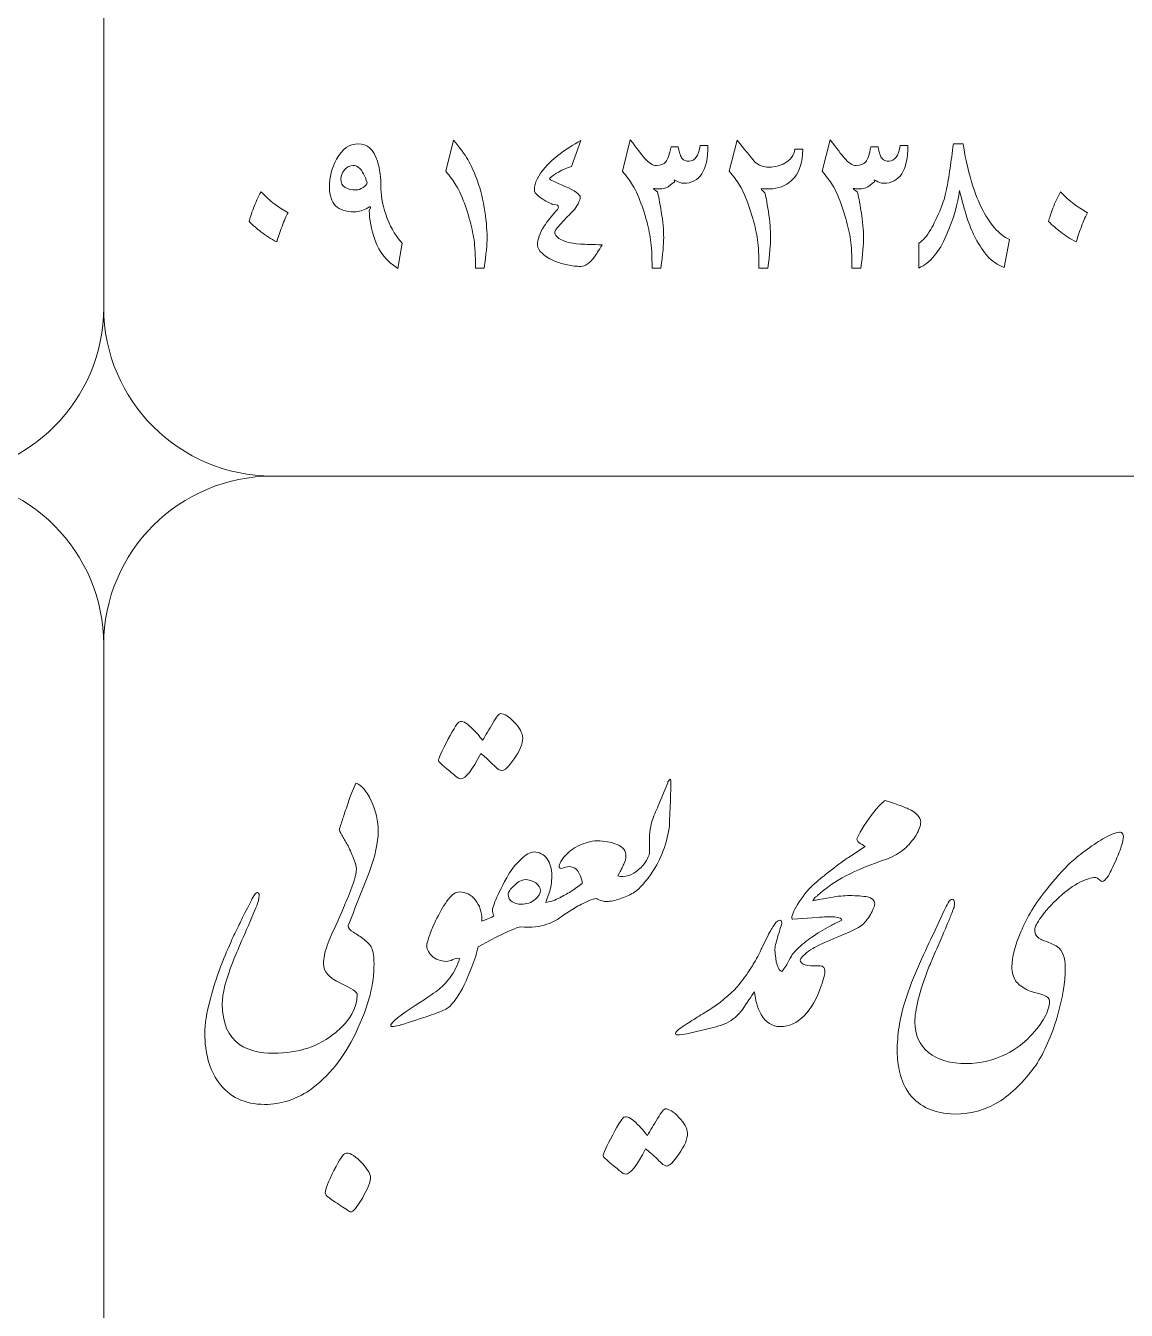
# Model space of a CAD drawing. Header units: millimetres. Extents: x 62 to 462, y 96 to 456.
# Drawn here: x 101.15 to 117.47, y 303.93 to 322.98 of the extents above; entities that cross this region are included whole.
import ezdxf

# ---------------------------------------------------------------- set-up
doc = ezdxf.new("R2010")
doc.units = ezdxf.units.MM
doc.header["$MEASUREMENT"] = 0
doc.layers.add('Layer 1', color=7, linetype='Continuous')

msp = doc.modelspace()

# ---------------------------------------------------------------- linework, layer by layer
at = {"layer": 'Layer 1', "color": 250, "lineweight": 18}
for points, knots in [([(84.8067, 336.3033), (84.8067, 336.3033), (99.8067, 336.3033), (99.8067, 336.3033), (101.1837, 336.3033), (102.3067, 335.1803), (102.3067, 333.8033), (102.3067, 333.8033), (102.3067, 318.8033), (102.3067, 318.8033), (102.3067, 317.4264), (101.1837, 316.3033), (99.8067, 316.3033), (99.8067, 316.3033), (84.8067, 316.3033), (84.8067, 316.3033), (83.4298, 316.3033), (82.3067, 317.4264), (82.3067, 318.8033), (82.3067, 318.8033), (82.3067, 333.8033), (82.3067, 333.8033), (82.3067, 335.1803), (83.4298, 336.3033), (84.8067, 336.3033)], [0, 0, 0, 0, 0.125, 0.125, 0.125, 0.25, 0.25, 0.25, 0.375, 0.375, 0.375, 0.5, 0.5, 0.5, 0.625, 0.625, 0.625, 0.75, 0.75, 0.75, 0.875, 0.875, 0.875, 1, 1, 1, 1]), ([(104.8067, 336.3033), (104.8067, 336.3033), (119.8067, 336.3033), (119.8067, 336.3033), (121.1837, 336.3033), (122.3067, 335.1803), (122.3067, 333.8033), (122.3067, 333.8033), (122.3067, 318.8033), (122.3067, 318.8033), (122.3067, 317.4264), (121.1837, 316.3033), (119.8067, 316.3033), (119.8067, 316.3033), (104.8067, 316.3033), (104.8067, 316.3033), (103.4298, 316.3033), (102.3067, 317.4264), (102.3067, 318.8033), (102.3067, 318.8033), (102.3067, 333.8033), (102.3067, 333.8033), (102.3067, 335.1803), (103.4298, 336.3033), (104.8067, 336.3033)], [0, 0, 0, 0, 0.125, 0.125, 0.125, 0.25, 0.25, 0.25, 0.375, 0.375, 0.375, 0.5, 0.5, 0.5, 0.625, 0.625, 0.625, 0.75, 0.75, 0.75, 0.875, 0.875, 0.875, 1, 1, 1, 1]), ([(84.8067, 316.3033), (84.8067, 316.3033), (99.8067, 316.3033), (99.8067, 316.3033), (101.1837, 316.3033), (102.3067, 315.1803), (102.3067, 313.8033), (102.3067, 313.8033), (102.3067, 298.8033), (102.3067, 298.8033), (102.3067, 297.4264), (101.1837, 296.3033), (99.8067, 296.3033), (99.8067, 296.3033), (84.8067, 296.3033), (84.8067, 296.3033), (83.4298, 296.3033), (82.3067, 297.4264), (82.3067, 298.8033), (82.3067, 298.8033), (82.3067, 313.8033), (82.3067, 313.8033), (82.3067, 315.1803), (83.4298, 316.3033), (84.8067, 316.3033)], [0, 0, 0, 0, 0.125, 0.125, 0.125, 0.25, 0.25, 0.25, 0.375, 0.375, 0.375, 0.5, 0.5, 0.5, 0.625, 0.625, 0.625, 0.75, 0.75, 0.75, 0.875, 0.875, 0.875, 1, 1, 1, 1]), ([(104.8067, 316.3033), (104.8067, 316.3033), (119.8067, 316.3033), (119.8067, 316.3033), (121.1837, 316.3033), (122.3067, 315.1803), (122.3067, 313.8033), (122.3067, 313.8033), (122.3067, 298.8033), (122.3067, 298.8033), (122.3067, 297.4264), (121.1837, 296.3033), (119.8067, 296.3033), (119.8067, 296.3033), (104.8067, 296.3033), (104.8067, 296.3033), (103.4298, 296.3033), (102.3067, 297.4264), (102.3067, 298.8033), (102.3067, 298.8033), (102.3067, 313.8033), (102.3067, 313.8033), (102.3067, 315.1803), (103.4298, 316.3033), (104.8067, 316.3033)], [0, 0, 0, 0, 0.125, 0.125, 0.125, 0.25, 0.25, 0.25, 0.375, 0.375, 0.375, 0.5, 0.5, 0.5, 0.625, 0.625, 0.625, 0.75, 0.75, 0.75, 0.875, 0.875, 0.875, 1, 1, 1, 1]), ([(107.2684, 312.0841), (107.2684, 312.1147), (107.3154, 312.217), (107.4095, 312.3945), (107.5036, 312.5709), (107.5612, 312.6591), (107.5812, 312.6591), (107.62, 312.6756), (107.6776, 312.6474), (107.7517, 312.5756), (107.827, 312.5027), (107.8834, 312.4392), (107.9222, 312.3839), (107.9681, 312.4592), (108.0198, 312.545), (108.0763, 312.6391), (108.1327, 312.7332), (108.1692, 312.7802), (108.188, 312.7802), (108.2456, 312.7802), (108.3138, 312.7379), (108.3926, 312.6544), (108.4726, 312.5709), (108.5137, 312.4921), (108.5184, 312.418), (108.5184, 312.331), (108.4761, 312.2275), (108.3914, 312.1088), (108.3079, 311.9912), (108.2479, 311.9324), (108.208, 311.9324), (108.1833, 311.9324), (108.1374, 311.9665), (108.0704, 312.0323), (108.0045, 312.0994), (107.9457, 312.1511), (107.8952, 312.1876), (107.7705, 311.9371), (107.6717, 311.8124), (107.5988, 311.8124), (107.58, 311.8124), (107.5542, 311.8266), (107.5189, 311.8571), (107.4871, 311.8842), (107.4377, 311.9253), (107.3695, 311.9806), (107.3013, 312.0359), (107.2684, 312.07), (107.2684, 312.0841)], [0, 0, 0, 0, 0.0625, 0.0625, 0.0625, 0.125, 0.125, 0.125, 0.1875, 0.1875, 0.1875, 0.25, 0.25, 0.25, 0.3125, 0.3125, 0.3125, 0.375, 0.375, 0.375, 0.4375, 0.4375, 0.4375, 0.5, 0.5, 0.5, 0.5625, 0.5625, 0.5625, 0.625, 0.625, 0.625, 0.6875, 0.6875, 0.6875, 0.75, 0.75, 0.75, 0.8125, 0.8125, 0.8125, 0.875, 0.875, 0.875, 0.9375, 0.9375, 0.9375, 1, 1, 1, 1]), ([(106.0655, 308.6092), (106.0655, 308.6481), (105.9831, 308.7057), (105.8173, 308.7809), (105.6492, 308.8597), (105.5657, 308.955), (105.5657, 309.0679), (105.5657, 309.1478), (105.5833, 309.2395), (105.6198, 309.3418), (105.6551, 309.443), (105.6974, 309.5406), (105.748, 309.6323), (105.748, 309.6323), (105.7492, 309.6344), (105.7492, 309.6344), (105.7492, 309.6344), (105.7491, 309.6347), (105.7491, 309.6347), (105.8267, 309.8181), (105.8761, 309.9345), (105.8973, 309.9827), (106.0008, 310.2238), (106.0525, 310.3884), (106.0525, 310.4755), (106.0525, 310.5049), (106.0384, 310.5566), (106.0102, 310.6307), (105.9784, 310.7106), (105.9478, 310.7812), (105.9173, 310.84), (105.9043, 310.8635), (105.8902, 310.8859), (105.8761, 310.9094), (105.862, 310.9329), (105.8502, 310.9552), (105.8385, 310.9788), (105.8103, 311.0199), (105.7997, 311.0517), (105.8044, 311.0752), (105.8244, 311.1387), (105.8432, 311.1963), (105.8596, 311.2469), (105.8749, 311.2974), (105.8902, 311.3409), (105.9043, 311.3774), (105.9655, 311.562), (106.0125, 311.6855), (106.0454, 311.7502), (106.1231, 311.7243), (106.1995, 311.6373), (106.2724, 311.4879), (106.3418, 311.3386), (106.3759, 311.1857), (106.3759, 311.0305), (106.3759, 310.8694), (106.3312, 310.6671), (106.2418, 310.4237), (106.1889, 310.2932), (106.136, 310.1615), (106.0842, 310.0286), (106.0325, 309.8969), (105.9819, 309.7652), (105.9314, 309.6347), (105.9314, 309.6347), (105.9311, 309.6341), (105.9311, 309.6341), (105.9311, 309.6341), (105.9314, 309.6323), (105.9314, 309.6323), (105.9314, 309.6006), (105.9573, 309.5676), (106.009, 309.5359), (106.0607, 309.5041), (106.1125, 309.4688), (106.1654, 309.4312), (106.2183, 309.3924), (106.256, 309.3501), (106.2795, 309.3019), (106.3018, 309.249), (106.3136, 309.1713), (106.3136, 309.0679), (106.3136, 308.9162), (106.2936, 308.7609), (106.2548, 308.6022), (106.216, 308.4481), (106.1431, 308.2576), (106.0372, 308.0307), (105.8702, 307.6791), (105.6433, 307.3992), (105.3552, 307.1899), (105.2505, 307.1229), (105.1471, 307.0723), (105.0459, 307.0382), (104.9354, 307.0018), (104.8166, 306.9829), (104.6908, 306.9829), (104.3945, 306.9829), (104.1675, 307.0935), (104.0088, 307.3134), (103.8735, 307.5015), (103.8053, 307.7438), (103.8053, 308.0377), (103.8053, 308.1683), (103.8324, 308.3388), (103.8876, 308.5505), (103.9429, 308.7551), (104.0005, 308.9315), (104.0605, 309.0808), (104.1252, 309.2348), (104.1793, 309.3654), (104.2251, 309.47), (104.2392, 309.4959), (104.2592, 309.5347), (104.2839, 309.5864), (104.3098, 309.637), (104.3415, 309.7052), (104.3804, 309.7875), (104.4086, 309.8381), (104.4333, 309.8839), (104.4544, 309.9251), (104.4768, 309.9663), (104.4944, 310.0039), (104.5085, 310.0356), (104.5426, 310.098), (104.5685, 310.1274), (104.5873, 310.125), (104.6132, 310.1203), (104.6191, 310.0944), (104.6085, 310.0462), (104.5967, 309.9886), (104.5814, 309.9392), (104.5638, 309.8981), (104.4003, 309.5206), (104.2875, 309.2584), (104.2251, 309.109), (104.1181, 308.835), (104.064, 308.6245), (104.064, 308.4752), (104.064, 308.1918), (104.151, 307.9907), (104.3251, 307.8684), (104.4544, 307.7837), (104.6202, 307.7414), (104.8249, 307.7414), (105.1929, 307.7414), (105.4998, 307.8449), (105.748, 308.0507), (105.9596, 308.2282), (106.0655, 308.414), (106.0655, 308.6092)], [0, 0, 0, 0, 0.02, 0.02, 0.02, 0.04, 0.04, 0.04, 0.06, 0.06, 0.06, 0.08, 0.08, 0.08, 0.1, 0.1, 0.1, 0.12, 0.12, 0.12, 0.14, 0.14, 0.14, 0.16, 0.16, 0.16, 0.18, 0.18, 0.18, 0.2, 0.2, 0.2, 0.22, 0.22, 0.22, 0.24, 0.24, 0.24, 0.26, 0.26, 0.26, 0.28, 0.28, 0.28, 0.3, 0.3, 0.3, 0.32, 0.32, 0.32, 0.34, 0.34, 0.34, 0.36, 0.36, 0.36, 0.38, 0.38, 0.38, 0.4, 0.4, 0.4, 0.42, 0.42, 0.42, 0.44, 0.44, 0.44, 0.46, 0.46, 0.46, 0.48, 0.48, 0.48, 0.5, 0.5, 0.5, 0.52, 0.52, 0.52, 0.54, 0.54, 0.54, 0.56, 0.56, 0.56, 0.58, 0.58, 0.58, 0.6, 0.6, 0.6, 0.62, 0.62, 0.62, 0.64, 0.64, 0.64, 0.66, 0.66, 0.66, 0.68, 0.68, 0.68, 0.7, 0.7, 0.7, 0.72, 0.72, 0.72, 0.74, 0.74, 0.74, 0.76, 0.76, 0.76, 0.78, 0.78, 0.78, 0.8, 0.8, 0.8, 0.82, 0.82, 0.82, 0.84, 0.84, 0.84, 0.86, 0.86, 0.86, 0.88, 0.88, 0.88, 0.9, 0.9, 0.9, 0.92, 0.92, 0.92, 0.94, 0.94, 0.94, 0.96, 0.96, 0.96, 0.98, 0.98, 0.98, 1, 1, 1, 1]), ([(110.1965, 310.4343), (110.2517, 310.4731), (110.2988, 310.5213), (110.3376, 310.5789), (110.3787, 310.6366), (110.3999, 310.6942), (110.3999, 310.7518), (110.3999, 310.7518), (110.3999, 310.9788), (110.3999, 310.9788), (110.3999, 311.034), (110.4093, 311.0952), (110.427, 311.161), (110.4599, 311.2527), (110.4928, 311.3374), (110.5269, 311.4127), (110.5269, 311.4127), (110.668, 311.7537), (110.668, 311.7537), (110.6704, 311.7702), (110.6821, 311.789), (110.7033, 311.809), (110.7127, 311.809), (110.7162, 311.7854), (110.7162, 311.7372), (110.7162, 311.7372), (110.7104, 311.4926), (110.7104, 311.4926), (110.7104, 311.4926), (110.6962, 311.1963), (110.6962, 311.1963), (110.6962, 311.0928), (110.6751, 310.9752), (110.6339, 310.8447), (110.5951, 310.713), (110.5445, 310.5978), (110.4822, 310.4966), (110.3885, 310.3432), (110.2937, 310.2259), (110.1976, 310.146), (110.1976, 310.146), (110.1965, 310.1438), (110.1965, 310.1438), (110.1412, 310.1074), (110.0789, 310.0756), (110.0107, 310.0498), (109.9413, 310.0227), (109.8743, 310.0051), (109.8108, 309.9957), (109.7755, 309.9886), (109.739, 309.991), (109.7002, 310.0004), (109.6614, 310.011), (109.6308, 310.0227), (109.6108, 310.0368), (109.5826, 310.0368), (109.5438, 310.0251), (109.4933, 310.0027), (109.445, 309.9816), (109.3851, 309.9522), (109.3145, 309.9134), (109.3145, 309.9134), (109.1111, 309.7852), (109.1111, 309.7852), (109.1111, 309.7852), (109.1108, 309.7861), (109.1108, 309.7861), (109.0462, 309.7286), (108.9686, 309.6851), (108.8771, 309.6558), (108.7736, 309.6158), (108.6431, 309.6041), (108.4843, 309.617), (108.4514, 309.617), (108.3044, 309.5523), (108.0398, 309.4206), (108.0398, 309.4206), (107.8581, 309.3204), (107.8581, 309.3204), (107.8581, 309.3204), (107.8446, 309.2678), (107.8446, 309.2678), (107.8305, 309.2101), (107.8129, 309.1549), (107.7952, 309.1043), (107.7141, 308.8821), (107.64, 308.7174), (107.5706, 308.6116), (107.5024, 308.5058), (107.4483, 308.4411), (107.4095, 308.4152), (107.3696, 308.3905), (107.3119, 308.3635), (107.2331, 308.3341), (107.1555, 308.3059), (107.0368, 308.2659), (106.8768, 308.2141), (106.7169, 308.1624), (106.6228, 308.1365), (106.5923, 308.1365), (106.5746, 308.1365), (106.5652, 308.1412), (106.5652, 308.1506), (106.5464, 308.1753), (106.6417, 308.2588), (106.851, 308.3988), (107.0603, 308.5387), (107.1955, 308.6304), (107.2555, 308.6739), (107.3166, 308.7174), (107.379, 308.7809), (107.4413, 308.8656), (107.5048, 308.9491), (107.5518, 309.0443), (107.5812, 309.149), (107.5495, 309.1537), (107.5165, 309.1478), (107.4836, 309.1302), (107.4495, 309.1137), (107.4166, 309.1043), (107.3848, 309.1043), (107.3002, 309.1067), (107.2284, 309.1349), (107.1708, 309.1878), (107.1144, 309.2395), (107.0897, 309.2983), (107.0991, 309.363), (107.1085, 309.4018), (107.1214, 309.4477), (107.1391, 309.4994), (107.1555, 309.5512), (107.192, 309.6335), (107.2473, 309.7452), (107.3025, 309.8581), (107.3578, 309.951), (107.4142, 310.0239), (107.4707, 310.098), (107.5259, 310.1344), (107.5812, 310.1344), (107.6753, 310.1344), (107.7541, 310.0944), (107.8176, 310.0145), (107.8811, 309.9333), (107.9117, 309.8369), (107.9117, 309.7252), (107.9117, 309.7252), (107.9115, 309.7016), (107.9115, 309.7016), (107.9115, 309.7016), (107.9763, 309.724), (107.9763, 309.724), (108.0527, 309.7522), (108.0916, 309.7722), (108.0916, 309.7863), (108.0774, 309.8098), (108.0704, 309.8381), (108.0704, 309.8722), (108.0751, 309.9027), (108.0868, 309.9404), (108.1057, 309.9862), (108.1374, 310.0709), (108.1962, 310.1908), (108.2809, 310.3449), (108.3338, 310.446), (108.4008, 310.5354), (108.4843, 310.613), (108.5666, 310.6894), (108.6337, 310.7271), (108.6842, 310.7271), (108.7642, 310.7271), (108.83, 310.693), (108.8806, 310.6271), (108.9265, 310.5624), (108.9488, 310.4778), (108.9488, 310.3719), (108.9488, 310.2779), (108.9359, 310.1932), (108.91, 310.1191), (108.8829, 310.0439), (108.8665, 309.998), (108.8594, 309.9792), (108.8594, 309.9792), (108.9006, 309.9862), (108.9006, 309.9862), (108.99, 310.0086), (109.0605, 310.0391), (109.1111, 310.0756), (109.1111, 310.0756), (109.1132, 310.072), (109.1132, 310.072), (109.1543, 310.0933), (109.2123, 310.1282), (109.2863, 310.178), (109.3028, 310.1874), (109.3404, 310.2144), (109.4004, 310.2579), (109.4004, 310.2944), (109.3839, 310.3473), (109.3521, 310.4167), (109.318, 310.479), (109.271, 310.5096), (109.211, 310.5096), (109.1722, 310.5096), (109.1322, 310.5002), (109.0899, 310.4813), (109.0605, 310.4813), (109.0511, 310.5013), (109.0629, 310.5401), (109.0723, 310.5684), (109.0923, 310.6025), (109.1252, 310.6436), (109.1758, 310.7083), (109.2381, 310.7624), (109.3145, 310.8059), (109.3627, 310.8318), (109.4121, 310.8506), (109.4627, 310.8647), (109.525, 310.8835), (109.5767, 310.8929), (109.6214, 310.8929), (109.7261, 310.8929), (109.8249, 310.8741), (109.9178, 310.8376), (110.0048, 310.8035), (110.0483, 310.7436), (110.0483, 310.6577), (110.0483, 310.6283), (110.0377, 310.5919), (110.0177, 310.5484), (110.006, 310.5225), (109.9954, 310.499), (109.9848, 310.479), (109.9742, 310.4578), (109.9554, 310.4237), (109.9272, 310.3755), (109.9436, 310.3614), (109.9824, 310.3602), (110.0448, 310.3696), (110.1071, 310.3802), (110.1576, 310.4014), (110.1965, 310.4343)], [0, 0, 0, 0, 0.0125, 0.0125, 0.0125, 0.025, 0.025, 0.025, 0.0375, 0.0375, 0.0375, 0.05, 0.05, 0.05, 0.0625, 0.0625, 0.0625, 0.075, 0.075, 0.075, 0.0875, 0.0875, 0.0875, 0.1, 0.1, 0.1, 0.1125, 0.1125, 0.1125, 0.125, 0.125, 0.125, 0.1375, 0.1375, 0.1375, 0.15, 0.15, 0.15, 0.1625, 0.1625, 0.1625, 0.175, 0.175, 0.175, 0.1875, 0.1875, 0.1875, 0.2, 0.2, 0.2, 0.2125, 0.2125, 0.2125, 0.225, 0.225, 0.225, 0.2375, 0.2375, 0.2375, 0.25, 0.25, 0.25, 0.2625, 0.2625, 0.2625, 0.275, 0.275, 0.275, 0.2875, 0.2875, 0.2875, 0.3, 0.3, 0.3, 0.3125, 0.3125, 0.3125, 0.325, 0.325, 0.325, 0.3375, 0.3375, 0.3375, 0.35, 0.35, 0.35, 0.3625, 0.3625, 0.3625, 0.375, 0.375, 0.375, 0.3875, 0.3875, 0.3875, 0.4, 0.4, 0.4, 0.4125, 0.4125, 0.4125, 0.425, 0.425, 0.425, 0.4375, 0.4375, 0.4375, 0.45, 0.45, 0.45, 0.4625, 0.4625, 0.4625, 0.475, 0.475, 0.475, 0.4875, 0.4875, 0.4875, 0.5, 0.5, 0.5, 0.5125, 0.5125, 0.5125, 0.525, 0.525, 0.525, 0.5375, 0.5375, 0.5375, 0.55, 0.55, 0.55, 0.5625, 0.5625, 0.5625, 0.575, 0.575, 0.575, 0.5875, 0.5875, 0.5875, 0.6, 0.6, 0.6, 0.6125, 0.6125, 0.6125, 0.625, 0.625, 0.625, 0.6375, 0.6375, 0.6375, 0.65, 0.65, 0.65, 0.6625, 0.6625, 0.6625, 0.675, 0.675, 0.675, 0.6875, 0.6875, 0.6875, 0.7, 0.7, 0.7, 0.7125, 0.7125, 0.7125, 0.725, 0.725, 0.725, 0.7375, 0.7375, 0.7375, 0.75, 0.75, 0.75, 0.7625, 0.7625, 0.7625, 0.775, 0.775, 0.775, 0.7875, 0.7875, 0.7875, 0.8, 0.8, 0.8, 0.8125, 0.8125, 0.8125, 0.825, 0.825, 0.825, 0.8375, 0.8375, 0.8375, 0.85, 0.85, 0.85, 0.8625, 0.8625, 0.8625, 0.875, 0.875, 0.875, 0.8875, 0.8875, 0.8875, 0.9, 0.9, 0.9, 0.9125, 0.9125, 0.9125, 0.925, 0.925, 0.925, 0.9375, 0.9375, 0.9375, 0.95, 0.95, 0.95, 0.9625, 0.9625, 0.9625, 0.975, 0.975, 0.975, 0.9875, 0.9875, 0.9875, 1, 1, 1, 1]), ([(112.8812, 310.2896), (112.9388, 310.3379), (113.0211, 310.4037), (113.1293, 310.4896), (113.2351, 310.5695), (113.3069, 310.6224), (113.3468, 310.6471), (113.3468, 310.6471), (113.5938, 310.8094), (113.5938, 310.8094), (113.5879, 310.8141), (113.5632, 310.8294), (113.5221, 310.8541), (113.4903, 310.8706), (113.4738, 310.8929), (113.4738, 310.9235), (113.5338, 311.0563), (113.6161, 311.1881), (113.722, 311.3198), (113.8254, 311.4432), (113.8854, 311.4997), (113.9042, 311.4879), (114.09, 311.4244), (114.2006, 311.3833), (114.2347, 311.368), (114.357, 311.3103), (114.4181, 311.2445), (114.4181, 311.1716), (114.4181, 311.121), (114.3946, 311.0552), (114.3487, 310.9752), (114.2982, 310.8964), (114.2405, 310.8294), (114.177, 310.7718), (114.1053, 310.7118), (114.0218, 310.6636), (113.9254, 310.6271), (113.6749, 310.5425), (113.4703, 310.4578), (113.3104, 310.3731), (113.153, 310.291), (113.0115, 310.194), (112.8872, 310.0812), (112.8872, 310.0812), (112.8823, 310.0733), (112.8823, 310.0733), (112.8565, 310.058), (112.84, 310.0427), (112.8318, 310.0286), (112.8235, 310.0145), (112.82, 310.0074), (112.82, 310.0051), (112.84, 310.0098), (112.927, 310.0251), (113.0787, 310.0533), (113.1904, 310.0709), (113.2845, 310.0803), (113.3609, 310.0803), (113.4703, 310.0803), (113.5608, 310.0733), (113.629, 310.0603), (113.7008, 310.0462), (113.7361, 310.0133), (113.7361, 309.9604), (113.7361, 309.9392), (113.7231, 309.9004), (113.6984, 309.8428), (113.6655, 309.7828), (113.6243, 309.7228), (113.5738, 309.6641), (113.5397, 309.6241), (113.4174, 309.5617), (113.2069, 309.4747), (112.9976, 309.3865), (112.8682, 309.3277), (112.82, 309.2972), (112.7718, 309.2654), (112.7353, 309.2395), (112.7095, 309.2196), (112.6956, 309.2012), (112.6804, 309.1876), (112.664, 309.179), (112.6281, 309.1378), (112.6233, 309.105), (112.6507, 309.0808), (112.6777, 309.0549), (112.7236, 309.042), (112.7883, 309.0408), (112.8529, 309.0396), (112.9, 309.0396), (112.9294, 309.0396), (112.9752, 309.0349), (112.9988, 309.0079), (112.9988, 308.9597), (112.9988, 308.9256), (112.9799, 308.8527), (112.9435, 308.7433), (112.8788, 308.5505), (112.7953, 308.4023), (112.6918, 308.2988), (112.5837, 308.1906), (112.4661, 308.1365), (112.3367, 308.1365), (112.2156, 308.1365), (112.1203, 308.1977), (112.051, 308.3188), (111.9982, 308.4152), (111.9658, 308.5273), (111.955, 308.6547), (111.9082, 308.5842), (111.845, 308.4918), (111.7652, 308.3776), (111.717, 308.3176), (111.6758, 308.2753), (111.6405, 308.2506), (111.5947, 308.2177), (111.5488, 308.1918), (111.5018, 308.173), (111.4548, 308.153), (111.403, 308.1377), (111.3466, 308.1248), (111.2901, 308.1118), (111.2349, 308.0989), (111.1796, 308.0848), (111.1796, 308.0848), (110.9515, 308.0295), (110.9515, 308.0295), (110.8597, 308.0142), (110.8033, 308.0119), (110.7833, 308.0225), (110.7833, 308.0554), (110.8209, 308.0954), (110.8974, 308.1436), (110.9656, 308.1871), (111.0361, 308.2318), (111.1067, 308.2765), (111.1784, 308.3211), (111.249, 308.3647), (111.3207, 308.4082), (111.5018, 308.5352), (111.6382, 308.6539), (111.7276, 308.7633), (111.7958, 308.8491), (111.8499, 308.9232), (111.8887, 308.9879), (111.9145, 309.0243), (111.9522, 309.0878), (112.0027, 309.1772), (112.0027, 309.1772), (112.0361, 309.2455), (112.0361, 309.2455), (112.044, 309.2642), (112.0525, 309.2821), (112.0616, 309.2995), (112.0657, 309.3079), (112.0699, 309.3159), (112.0743, 309.3238), (112.0743, 309.3238), (112.1509, 309.4806), (112.1509, 309.4806), (112.185, 309.5512), (112.2191, 309.6088), (112.2509, 309.6523), (112.2802, 309.6958), (112.3085, 309.717), (112.3332, 309.7146), (112.3567, 309.7029), (112.3637, 309.6805), (112.3543, 309.6452), (112.3285, 309.57), (112.3132, 309.5206), (112.3061, 309.4971), (112.28, 309.4103), (112.263, 309.3417), (112.2554, 309.292), (112.267, 309.084), (112.301, 308.9713), (112.3579, 308.9526), (112.3826, 308.9785), (112.419, 309.0338), (112.4649, 309.1184), (112.4919, 309.169), (112.5131, 309.2031), (112.526, 309.2219), (112.5295, 309.2262), (112.5334, 309.2299), (112.5378, 309.233), (112.5585, 309.2585), (112.5841, 309.2855), (112.613, 309.3124), (112.6848, 309.3771), (112.7565, 309.4324), (112.8306, 309.4806), (112.9247, 309.5429), (113.0152, 309.597), (113.1022, 309.6429), (113.1093, 309.6476), (113.1587, 309.6723), (113.2504, 309.7158), (113.2504, 309.7381), (113.2139, 309.7546), (113.1399, 309.764), (113.0764, 309.7664), (112.9893, 309.764), (112.8823, 309.7569), (112.8823, 309.7569), (112.5237, 309.7287), (112.5237, 309.7287), (112.5072, 309.7287), (112.5025, 309.7428), (112.5096, 309.7699), (112.5237, 309.8299), (112.5684, 309.9169), (112.646, 310.0286), (112.7214, 310.14), (112.7991, 310.225), (112.8791, 310.2849), (112.8791, 310.2849), (112.8812, 310.2896), (112.8812, 310.2896)], [0, 0, 0, 0, 0.0136986, 0.0136986, 0.0136986, 0.0273973, 0.0273973, 0.0273973, 0.0410959, 0.0410959, 0.0410959, 0.0547945, 0.0547945, 0.0547945, 0.0684932, 0.0684932, 0.0684932, 0.0821918, 0.0821918, 0.0821918, 0.0958904, 0.0958904, 0.0958904, 0.109589, 0.109589, 0.109589, 0.1232877, 0.1232877, 0.1232877, 0.1369863, 0.1369863, 0.1369863, 0.1506849, 0.1506849, 0.1506849, 0.1643836, 0.1643836, 0.1643836, 0.1780822, 0.1780822, 0.1780822, 0.1917808, 0.1917808, 0.1917808, 0.2054795, 0.2054795, 0.2054795, 0.2191781, 0.2191781, 0.2191781, 0.2328767, 0.2328767, 0.2328767, 0.2465753, 0.2465753, 0.2465753, 0.260274, 0.260274, 0.260274, 0.2739726, 0.2739726, 0.2739726, 0.2876712, 0.2876712, 0.2876712, 0.3013699, 0.3013699, 0.3013699, 0.3150685, 0.3150685, 0.3150685, 0.3287671, 0.3287671, 0.3287671, 0.3424658, 0.3424658, 0.3424658, 0.3561644, 0.3561644, 0.3561644, 0.369863, 0.369863, 0.369863, 0.3835616, 0.3835616, 0.3835616, 0.3972603, 0.3972603, 0.3972603, 0.4109589, 0.4109589, 0.4109589, 0.4246575, 0.4246575, 0.4246575, 0.4383562, 0.4383562, 0.4383562, 0.4520548, 0.4520548, 0.4520548, 0.4657534, 0.4657534, 0.4657534, 0.4794521, 0.4794521, 0.4794521, 0.4931507, 0.4931507, 0.4931507, 0.5068493, 0.5068493, 0.5068493, 0.5205479, 0.5205479, 0.5205479, 0.5342466, 0.5342466, 0.5342466, 0.5479452, 0.5479452, 0.5479452, 0.5616438, 0.5616438, 0.5616438, 0.5753425, 0.5753425, 0.5753425, 0.5890411, 0.5890411, 0.5890411, 0.6027397, 0.6027397, 0.6027397, 0.6164384, 0.6164384, 0.6164384, 0.630137, 0.630137, 0.630137, 0.6438356, 0.6438356, 0.6438356, 0.6575342, 0.6575342, 0.6575342, 0.6712329, 0.6712329, 0.6712329, 0.6849315, 0.6849315, 0.6849315, 0.6986301, 0.6986301, 0.6986301, 0.7123288, 0.7123288, 0.7123288, 0.7260274, 0.7260274, 0.7260274, 0.739726, 0.739726, 0.739726, 0.7534247, 0.7534247, 0.7534247, 0.7671233, 0.7671233, 0.7671233, 0.7808219, 0.7808219, 0.7808219, 0.7945205, 0.7945205, 0.7945205, 0.8082192, 0.8082192, 0.8082192, 0.8219178, 0.8219178, 0.8219178, 0.8356164, 0.8356164, 0.8356164, 0.8493151, 0.8493151, 0.8493151, 0.8630137, 0.8630137, 0.8630137, 0.8767123, 0.8767123, 0.8767123, 0.890411, 0.890411, 0.890411, 0.9041096, 0.9041096, 0.9041096, 0.9178082, 0.9178082, 0.9178082, 0.9315068, 0.9315068, 0.9315068, 0.9452055, 0.9452055, 0.9452055, 0.9589041, 0.9589041, 0.9589041, 0.9726027, 0.9726027, 0.9726027, 0.9863014, 0.9863014, 0.9863014, 1, 1, 1, 1]), ([(117.4214, 310.9341), (117.4132, 310.8764), (117.3979, 310.8212), (117.3791, 310.7671), (117.3591, 310.713), (117.3273, 310.6377), (117.2827, 310.5413), (117.238, 310.4449), (117.2109, 310.3896), (117.2015, 310.3755), (117.1651, 310.3179), (117.1321, 310.2896), (117.1051, 310.2896), (117.0839, 310.3038), (117.0663, 310.3167), (117.0498, 310.3296), (117.0334, 310.3426), (117.0192, 310.3484), (117.0051, 310.3484), (116.9475, 310.3484), (116.8723, 310.3249), (116.7782, 310.2779), (116.6829, 310.2308), (116.5806, 310.1556), (116.4677, 310.0521), (116.3548, 309.9486), (116.2667, 309.8522), (116.2032, 309.7628), (116.1408, 309.6735), (116.1091, 309.6111), (116.1091, 309.577), (116.1091, 309.5265), (116.1244, 309.4865), (116.1573, 309.4594), (116.1843, 309.4383), (116.2337, 309.4148), (116.3055, 309.3877), (116.376, 309.3595), (116.4242, 309.3371), (116.4466, 309.3183), (116.523, 309.2654), (116.5606, 309.1619), (116.5606, 309.0079), (116.5606, 308.795), (116.5207, 308.5505), (116.4395, 308.2765), (116.3596, 308.0013), (116.2537, 307.7638), (116.1232, 307.5615), (116.0562, 307.4674), (115.9786, 307.3733), (115.8892, 307.2793), (115.7998, 307.184), (115.7034, 307.1041), (115.5999, 307.037), (115.4023, 306.9065), (115.1742, 306.8407), (114.9179, 306.8407), (114.6262, 306.8454), (114.404, 306.9441), (114.2523, 307.137), (114.1841, 307.2358), (114.1359, 307.3404), (114.11, 307.451), (114.083, 307.5615), (114.07, 307.6662), (114.07, 307.7649), (114.07, 307.8908), (114.0794, 308.0142), (114.0971, 308.1353), (114.1159, 308.2553), (114.1441, 308.3764), (114.1829, 308.4987), (114.2429, 308.6963), (114.3146, 308.8868), (114.4005, 309.0702), (114.4851, 309.2537), (114.5533, 309.4018), (114.6062, 309.5147), (114.6062, 309.5147), (114.7685, 309.8593), (114.7685, 309.8593), (114.7873, 309.8981), (114.8062, 309.9357), (114.8273, 309.9733), (114.8473, 310.0098), (114.8661, 310.0274), (114.8826, 310.0274), (114.9049, 310.0274), (114.9179, 310.0098), (114.919, 309.9733), (114.9202, 309.9357), (114.9155, 309.9086), (114.9061, 309.8898), (114.8814, 309.824), (114.8591, 309.7675), (114.8414, 309.7228), (114.8226, 309.6782), (114.7956, 309.6135), (114.7579, 309.5288), (114.7215, 309.443), (114.6815, 309.3513), (114.6392, 309.2525), (114.5968, 309.1537), (114.5616, 309.0726), (114.5345, 309.0079), (114.3993, 308.6504), (114.3311, 308.3811), (114.3311, 308.2024), (114.3311, 308.0142), (114.3981, 307.8649), (114.5333, 307.7543), (114.6674, 307.6438), (114.8567, 307.5885), (115.1001, 307.5885), (115.3024, 307.5885), (115.4976, 307.6356), (115.6869, 307.7297), (115.8269, 307.8014), (115.9444, 307.8872), (116.0385, 307.9884), (116.1326, 308.0895), (116.2043, 308.1847), (116.2537, 308.2729), (116.3031, 308.3611), (116.3278, 308.4411), (116.3278, 308.5116), (116.3278, 308.5552), (116.2949, 308.5881), (116.229, 308.6081), (116.1632, 308.6292), (116.1161, 308.6433), (116.0867, 308.6504), (116.0585, 308.6563), (116.0256, 308.6692), (115.988, 308.688), (115.9174, 308.7221), (115.8633, 308.7656), (115.8257, 308.8174), (115.7892, 308.8691), (115.7704, 308.9397), (115.7704, 309.0291), (115.7704, 309.1643), (115.8151, 309.3371), (115.9033, 309.5453), (115.9915, 309.7546), (116.1161, 309.9604), (116.2772, 310.1626), (116.4089, 310.3273), (116.5289, 310.4625), (116.6359, 310.5648), (116.6935, 310.6177), (116.7676, 310.6789), (116.857, 310.7459), (116.9463, 310.8141), (117.0334, 310.8717), (117.1192, 310.9199), (117.2227, 310.9799), (117.3038, 311.014), (117.3638, 311.0234), (117.3885, 311.0234), (117.4061, 311.0128), (117.4155, 310.9928), (117.4238, 310.9717), (117.4261, 310.9529), (117.4214, 310.9341)], [0, 0, 0, 0, 0.0181818, 0.0181818, 0.0181818, 0.0363636, 0.0363636, 0.0363636, 0.0545455, 0.0545455, 0.0545455, 0.0727273, 0.0727273, 0.0727273, 0.0909091, 0.0909091, 0.0909091, 0.1090909, 0.1090909, 0.1090909, 0.1272727, 0.1272727, 0.1272727, 0.1454545, 0.1454545, 0.1454545, 0.1636364, 0.1636364, 0.1636364, 0.1818182, 0.1818182, 0.1818182, 0.2, 0.2, 0.2, 0.2181818, 0.2181818, 0.2181818, 0.2363636, 0.2363636, 0.2363636, 0.2545455, 0.2545455, 0.2545455, 0.2727273, 0.2727273, 0.2727273, 0.2909091, 0.2909091, 0.2909091, 0.3090909, 0.3090909, 0.3090909, 0.3272727, 0.3272727, 0.3272727, 0.3454545, 0.3454545, 0.3454545, 0.3636364, 0.3636364, 0.3636364, 0.3818182, 0.3818182, 0.3818182, 0.4, 0.4, 0.4, 0.4181818, 0.4181818, 0.4181818, 0.4363636, 0.4363636, 0.4363636, 0.4545455, 0.4545455, 0.4545455, 0.4727273, 0.4727273, 0.4727273, 0.4909091, 0.4909091, 0.4909091, 0.5090909, 0.5090909, 0.5090909, 0.5272727, 0.5272727, 0.5272727, 0.5454545, 0.5454545, 0.5454545, 0.5636364, 0.5636364, 0.5636364, 0.5818182, 0.5818182, 0.5818182, 0.6, 0.6, 0.6, 0.6181818, 0.6181818, 0.6181818, 0.6363636, 0.6363636, 0.6363636, 0.6545455, 0.6545455, 0.6545455, 0.6727273, 0.6727273, 0.6727273, 0.6909091, 0.6909091, 0.6909091, 0.7090909, 0.7090909, 0.7090909, 0.7272727, 0.7272727, 0.7272727, 0.7454545, 0.7454545, 0.7454545, 0.7636364, 0.7636364, 0.7636364, 0.7818182, 0.7818182, 0.7818182, 0.8, 0.8, 0.8, 0.8181818, 0.8181818, 0.8181818, 0.8363636, 0.8363636, 0.8363636, 0.8545455, 0.8545455, 0.8545455, 0.8727273, 0.8727273, 0.8727273, 0.8909091, 0.8909091, 0.8909091, 0.9090909, 0.9090909, 0.9090909, 0.9272727, 0.9272727, 0.9272727, 0.9454545, 0.9454545, 0.9454545, 0.9636364, 0.9636364, 0.9636364, 0.9818182, 0.9818182, 0.9818182, 1, 1, 1, 1]), ([(108.7806, 310.1556), (108.7806, 310.1944), (108.7571, 310.232), (108.7113, 310.2685), (108.6607, 310.3014), (108.609, 310.3167), (108.556, 310.3167), (108.5055, 310.3167), (108.4514, 310.2884), (108.3949, 310.2308), (108.3326, 310.1756), (108.302, 310.132), (108.302, 310.1003), (108.302, 310.0497), (108.322, 310.0121), (108.3632, 309.9898), (108.3985, 309.9639), (108.4408, 309.9521), (108.4914, 309.9521), (108.576, 309.9521), (108.6466, 309.9756), (108.7007, 310.0239), (108.7536, 310.0721), (108.7806, 310.1156), (108.7806, 310.1556)], [0, 0, 0, 0, 0.125, 0.125, 0.125, 0.25, 0.25, 0.25, 0.375, 0.375, 0.375, 0.5, 0.5, 0.5, 0.625, 0.625, 0.625, 0.75, 0.75, 0.75, 0.875, 0.875, 0.875, 1, 1, 1, 1]), ([(109.7108, 306.221), (109.7108, 306.2069), (109.7449, 306.1728), (109.8119, 306.1175), (109.8802, 306.0622), (109.9295, 306.0211), (109.9625, 305.994), (109.9966, 305.9634), (110.0236, 305.9493), (110.0413, 305.9493), (110.1153, 305.9493), (110.2141, 306.074), (110.3376, 306.3244), (110.3882, 306.288), (110.4469, 306.2363), (110.514, 306.1692), (110.5798, 306.1022), (110.6257, 306.0693), (110.6516, 306.0693), (110.6904, 306.0693), (110.7515, 306.1281), (110.8338, 306.2457), (110.9185, 306.3644), (110.9608, 306.4679), (110.9608, 306.5549), (110.9573, 306.629), (110.915, 306.7078), (110.835, 306.7913), (110.7562, 306.8748), (110.688, 306.9171), (110.6304, 306.9171), (110.6128, 306.9171), (110.5751, 306.8701), (110.5187, 306.776), (110.4622, 306.6819), (110.4117, 306.5961), (110.3658, 306.5208), (110.3258, 306.5761), (110.2694, 306.6396), (110.1953, 306.7125), (110.12, 306.7842), (110.0636, 306.8125), (110.0248, 306.796), (110.0036, 306.796), (109.946, 306.7078), (109.8519, 306.5314), (109.7579, 306.3538), (109.7108, 306.2515), (109.7108, 306.221)], [0, 0, 0, 0, 0.0625, 0.0625, 0.0625, 0.125, 0.125, 0.125, 0.1875, 0.1875, 0.1875, 0.25, 0.25, 0.25, 0.3125, 0.3125, 0.3125, 0.375, 0.375, 0.375, 0.4375, 0.4375, 0.4375, 0.5, 0.5, 0.5, 0.5625, 0.5625, 0.5625, 0.625, 0.625, 0.625, 0.6875, 0.6875, 0.6875, 0.75, 0.75, 0.75, 0.8125, 0.8125, 0.8125, 0.875, 0.875, 0.875, 0.9375, 0.9375, 0.9375, 1, 1, 1, 1]), ([(105.5904, 305.673), (105.5904, 305.6483), (105.608, 305.6236), (105.6421, 305.6013), (105.6809, 305.573), (105.7409, 305.533), (105.8232, 305.479), (105.9043, 305.4249), (105.9525, 305.3943), (105.9655, 305.3872), (106.0031, 305.3872), (106.0607, 305.4566), (106.1419, 305.5942), (106.2218, 305.7318), (106.2618, 305.8376), (106.2618, 305.9105), (106.2548, 305.9658), (106.203, 306.0422), (106.1066, 306.1398), (106.0102, 306.2374), (105.9373, 306.2762), (105.8867, 306.2551), (105.8608, 306.2551), (105.8056, 306.1716), (105.7197, 306.0022), (105.6339, 305.8329), (105.5904, 305.7235), (105.5904, 305.673)], [0, 0, 0, 0, 0.1111111, 0.1111111, 0.1111111, 0.2222222, 0.2222222, 0.2222222, 0.3333333, 0.3333333, 0.3333333, 0.4444444, 0.4444444, 0.4444444, 0.5555556, 0.5555556, 0.5555556, 0.6666667, 0.6666667, 0.6666667, 0.7777778, 0.7777778, 0.7777778, 0.8888889, 0.8888889, 0.8888889, 1, 1, 1, 1])]:
    msp.add_open_spline(points, degree=3, knots=knots, dxfattribs=at)
at = {"layer": 'Layer 1', "color": 250, "lineweight": 9}
for points, knots in [([(107.9897, 319.8388), (107.9897, 319.7436), (107.9762, 319.5925), (107.9486, 319.3862), (107.9486, 319.3862), (107.8175, 319.3862), (107.8175, 319.3862), (107.8175, 319.5696), (107.8104, 319.7107), (107.7963, 319.8089), (107.7816, 319.907), (107.7587, 320.0123), (107.7264, 320.1246), (107.6911, 320.2486), (107.6493, 320.3668), (107.6023, 320.4779), (107.5794, 320.5296), (107.5547, 320.5766), (107.5282, 320.619), (107.4906, 320.6825), (107.4401, 320.7506), (107.3766, 320.8241), (107.3766, 320.8241), (107.4924, 321.2856), (107.4924, 321.2856), (107.5853, 321.1745), (107.6552, 321.0781), (107.7028, 320.9981), (107.751, 320.9176), (107.7928, 320.8288), (107.8298, 320.7312), (107.8792, 320.6013), (107.918, 320.4538), (107.9468, 320.2892), (107.9756, 320.1246), (107.9897, 319.9746), (107.9897, 319.8388)], [0, 0, 0, 0, 0.0833333, 0.0833333, 0.0833333, 0.1666667, 0.1666667, 0.1666667, 0.25, 0.25, 0.25, 0.3333333, 0.3333333, 0.3333333, 0.4166667, 0.4166667, 0.4166667, 0.5, 0.5, 0.5, 0.5833333, 0.5833333, 0.5833333, 0.6666667, 0.6666667, 0.6666667, 0.75, 0.75, 0.75, 0.8333333, 0.8333333, 0.8333333, 0.9166667, 0.9166667, 0.9166667, 1, 1, 1, 1]), ([(109.6952, 319.7354), (109.6435, 319.646), (109.607, 319.5866), (109.5853, 319.5584), (109.5141, 319.4614), (109.4459, 319.4132), (109.3819, 319.4132), (109.3143, 319.4132), (109.2478, 319.4203), (109.1832, 319.4344), (109.1179, 319.4479), (109.0579, 319.4655), (109.0027, 319.4873), (108.9239, 319.5208), (108.8598, 319.559), (108.811, 319.6031), (108.7622, 319.6466), (108.7375, 319.6883), (108.7375, 319.7289), (108.7375, 319.8124), (108.7705, 319.9059), (108.8357, 320.0093), (108.8828, 320.0828), (108.9415, 320.1569), (109.0115, 320.2315), (109.0779, 320.3003), (109.0574, 320.335), (108.9498, 320.335), (108.9727, 320.3256), (108.9609, 320.3327), (108.9151, 320.3556), (108.7658, 320.4279), (108.6911, 320.4926), (108.6911, 320.5502), (108.6911, 320.6478), (108.7458, 320.7601), (108.8545, 320.8876), (108.9686, 321.0199), (109.1438, 321.151), (109.3801, 321.2803), (109.3801, 321.2803), (109.239, 320.8929), (109.239, 320.8929), (109.1632, 320.87), (109.0903, 320.8377), (109.0209, 320.7959), (108.9515, 320.7536), (108.9168, 320.726), (108.9168, 320.7118), (108.9168, 320.7019), (108.9927, 320.6642), (109.1444, 320.6002), (109.2954, 320.5361), (109.3713, 320.4814), (109.3713, 320.4367), (109.3713, 320.4179), (109.3601, 320.3867), (109.3378, 320.3427), (109.3154, 320.2986), (109.2943, 320.2668), (109.2749, 320.2468), (109.2131, 320.1828), (109.1514, 320.1193), (109.0909, 320.0558), (109.025, 319.9846), (108.9927, 319.9394), (108.9927, 319.92), (108.9927, 319.9006), (109.0033, 319.8788), (109.0256, 319.8559), (109.0609, 319.8183), (109.1167, 319.7895), (109.1926, 319.7701), (109.2325, 319.7595), (109.2931, 319.7512), (109.373, 319.7448), (109.4536, 319.7389), (109.5612, 319.7354), (109.6952, 319.7354)], [0, 0, 0, 0, 0.0384615, 0.0384615, 0.0384615, 0.0769231, 0.0769231, 0.0769231, 0.1153846, 0.1153846, 0.1153846, 0.1538462, 0.1538462, 0.1538462, 0.1923077, 0.1923077, 0.1923077, 0.2307692, 0.2307692, 0.2307692, 0.2692308, 0.2692308, 0.2692308, 0.3076923, 0.3076923, 0.3076923, 0.3461538, 0.3461538, 0.3461538, 0.3846154, 0.3846154, 0.3846154, 0.4230769, 0.4230769, 0.4230769, 0.4615385, 0.4615385, 0.4615385, 0.5, 0.5, 0.5, 0.5384615, 0.5384615, 0.5384615, 0.5769231, 0.5769231, 0.5769231, 0.6153846, 0.6153846, 0.6153846, 0.6538462, 0.6538462, 0.6538462, 0.6923077, 0.6923077, 0.6923077, 0.7307692, 0.7307692, 0.7307692, 0.7692308, 0.7692308, 0.7692308, 0.8076923, 0.8076923, 0.8076923, 0.8461538, 0.8461538, 0.8461538, 0.8846154, 0.8846154, 0.8846154, 0.9230769, 0.9230769, 0.9230769, 0.9615385, 0.9615385, 0.9615385, 1, 1, 1, 1]), ([(110.9856, 320.974), (111.0715, 320.974), (111.1261, 321.0516), (111.1491, 321.2063), (111.1491, 321.2063), (111.2649, 321.2063), (111.2649, 321.2063), (111.2649, 320.833), (111.1438, 320.6466), (110.9028, 320.6466), (110.8651, 320.6466), (110.8293, 320.6584), (110.7952, 320.6819), (110.7617, 320.7054), (110.754, 320.7007), (110.774, 320.6672), (110.7752, 320.673), (110.7523, 320.6572), (110.7046, 320.619), (110.6623, 320.5837), (110.6194, 320.5655), (110.5759, 320.5655), (110.57, 320.5655), (110.563, 320.5655), (110.5541, 320.5649), (110.5453, 320.5643), (110.5353, 320.5637), (110.5242, 320.5637), (110.5036, 320.5637), (110.483, 320.5661), (110.463, 320.5702), (110.443, 320.5743), (110.4601, 320.5566), (110.5153, 320.5173), (110.5306, 320.4649), (110.5494, 320.3668), (110.573, 320.2227), (110.5965, 320.0793), (110.6082, 319.9511), (110.6082, 319.8388), (110.6082, 319.7436), (110.5947, 319.5925), (110.5671, 319.3862), (110.5671, 319.3862), (110.436, 319.3862), (110.436, 319.3862), (110.436, 319.5696), (110.4289, 319.7107), (110.4148, 319.8089), (110.4001, 319.907), (110.3772, 320.0123), (110.3449, 320.1246), (110.3096, 320.2486), (110.2678, 320.3668), (110.2208, 320.4779), (110.1979, 320.5296), (110.1732, 320.5766), (110.1467, 320.619), (110.1091, 320.6825), (110.0586, 320.7506), (109.9951, 320.8241), (109.9951, 320.8241), (110.1126, 321.2927), (110.1126, 321.2927), (110.2126, 321.1592), (110.2814, 321.0699), (110.319, 321.024), (110.3848, 320.9482), (110.4448, 320.91), (110.5001, 320.91), (110.563, 320.91), (110.6094, 320.9282), (110.6394, 320.9635), (110.6682, 320.9981), (110.6941, 321.0734), (110.717, 321.1892), (110.717, 321.1892), (110.824, 321.1892), (110.824, 321.1892), (110.8398, 321.0975), (110.8592, 321.0387), (110.8822, 321.0128), (110.9051, 320.987), (110.9398, 320.974), (110.9856, 320.974)], [0, 0, 0, 0, 0.0357143, 0.0357143, 0.0357143, 0.0714286, 0.0714286, 0.0714286, 0.1071429, 0.1071429, 0.1071429, 0.1428571, 0.1428571, 0.1428571, 0.1785714, 0.1785714, 0.1785714, 0.2142857, 0.2142857, 0.2142857, 0.25, 0.25, 0.25, 0.2857143, 0.2857143, 0.2857143, 0.3214286, 0.3214286, 0.3214286, 0.3571429, 0.3571429, 0.3571429, 0.3928571, 0.3928571, 0.3928571, 0.4285714, 0.4285714, 0.4285714, 0.4642857, 0.4642857, 0.4642857, 0.5, 0.5, 0.5, 0.5357143, 0.5357143, 0.5357143, 0.5714286, 0.5714286, 0.5714286, 0.6071429, 0.6071429, 0.6071429, 0.6428571, 0.6428571, 0.6428571, 0.6785714, 0.6785714, 0.6785714, 0.7142857, 0.7142857, 0.7142857, 0.75, 0.75, 0.75, 0.7857143, 0.7857143, 0.7857143, 0.8214286, 0.8214286, 0.8214286, 0.8571429, 0.8571429, 0.8571429, 0.8928571, 0.8928571, 0.8928571, 0.9285714, 0.9285714, 0.9285714, 0.9642857, 0.9642857, 0.9642857, 1, 1, 1, 1]), ([(112.1691, 320.8859), (112.2555, 320.8859), (112.3337, 320.9059), (112.4048, 320.9447), (112.4865, 320.9893), (112.5365, 321.0593), (112.5547, 321.1545), (112.5547, 321.1545), (112.6688, 321.1545), (112.6688, 321.1545), (112.6688, 320.9435), (112.6141, 320.7877), (112.5048, 320.6877), (112.4154, 320.6054), (112.3067, 320.5637), (112.1797, 320.5637), (112.1797, 320.5637), (112.1538, 320.5637), (112.1538, 320.5637), (112.1168, 320.5637), (112.0868, 320.5649), (112.0633, 320.5672), (112.0398, 320.5696), (112.055, 320.549), (112.1091, 320.5055), (112.1203, 320.4655), (112.1373, 320.3726), (112.1597, 320.2274), (112.182, 320.0822), (112.1932, 319.9523), (112.1932, 319.8388), (112.1932, 319.7436), (112.1797, 319.5925), (112.152, 319.3862), (112.152, 319.3862), (112.0209, 319.3862), (112.0209, 319.3862), (112.0209, 319.5696), (112.0139, 319.7107), (111.9998, 319.8089), (111.9851, 319.907), (111.9622, 320.0123), (111.9298, 320.1246), (111.894, 320.2486), (111.8528, 320.3668), (111.8058, 320.4779), (111.7828, 320.5296), (111.7582, 320.5766), (111.7317, 320.619), (111.6941, 320.6825), (111.6435, 320.7506), (111.58, 320.8241), (111.58, 320.8241), (111.6953, 321.2874), (111.6953, 321.2874), (111.8034, 321.1539), (111.891, 321.0452), (111.9592, 320.9599), (112.0186, 320.9106), (112.0885, 320.8859), (112.1691, 320.8859)], [0, 0, 0, 0, 0.05, 0.05, 0.05, 0.1, 0.1, 0.1, 0.15, 0.15, 0.15, 0.2, 0.2, 0.2, 0.25, 0.25, 0.25, 0.3, 0.3, 0.3, 0.35, 0.35, 0.35, 0.4, 0.4, 0.4, 0.45, 0.45, 0.45, 0.5, 0.5, 0.5, 0.55, 0.55, 0.55, 0.6, 0.6, 0.6, 0.65, 0.65, 0.65, 0.7, 0.7, 0.7, 0.75, 0.75, 0.75, 0.8, 0.8, 0.8, 0.85, 0.85, 0.85, 0.9, 0.9, 0.9, 0.95, 0.95, 0.95, 1, 1, 1, 1]), ([(113.9486, 320.974), (114.0345, 320.974), (114.0891, 321.0516), (114.1121, 321.2063), (114.1121, 321.2063), (114.2279, 321.2063), (114.2279, 321.2063), (114.2279, 320.833), (114.1068, 320.6466), (113.8658, 320.6466), (113.8281, 320.6466), (113.7923, 320.6584), (113.7582, 320.6819), (113.7247, 320.7054), (113.717, 320.7007), (113.737, 320.6672), (113.7382, 320.673), (113.7153, 320.6572), (113.6676, 320.619), (113.6253, 320.5837), (113.5824, 320.5655), (113.5389, 320.5655), (113.533, 320.5655), (113.526, 320.5655), (113.5171, 320.5649), (113.5083, 320.5643), (113.4983, 320.5637), (113.4872, 320.5637), (113.4666, 320.5637), (113.446, 320.5661), (113.426, 320.5702), (113.406, 320.5743), (113.4231, 320.5566), (113.4783, 320.5173), (113.4936, 320.4649), (113.5124, 320.3668), (113.536, 320.2227), (113.5595, 320.0793), (113.5712, 319.9511), (113.5712, 319.8388), (113.5712, 319.7436), (113.5577, 319.5925), (113.5301, 319.3862), (113.5301, 319.3862), (113.399, 319.3862), (113.399, 319.3862), (113.399, 319.5696), (113.3919, 319.7107), (113.3778, 319.8089), (113.3631, 319.907), (113.3402, 320.0123), (113.3079, 320.1246), (113.2726, 320.2486), (113.2308, 320.3668), (113.1838, 320.4779), (113.1609, 320.5296), (113.1362, 320.5766), (113.1097, 320.619), (113.0721, 320.6825), (113.0216, 320.7506), (112.9581, 320.8241), (112.9581, 320.8241), (113.0756, 321.2927), (113.0756, 321.2927), (113.1756, 321.1592), (113.2444, 321.0699), (113.282, 321.024), (113.3478, 320.9482), (113.4078, 320.91), (113.4631, 320.91), (113.526, 320.91), (113.5724, 320.9282), (113.6024, 320.9635), (113.6312, 320.9981), (113.6571, 321.0734), (113.68, 321.1892), (113.68, 321.1892), (113.787, 321.1892), (113.787, 321.1892), (113.8028, 321.0975), (113.8222, 321.0387), (113.8452, 321.0128), (113.8681, 320.987), (113.9028, 320.974), (113.9486, 320.974)], [0, 0, 0, 0, 0.0357143, 0.0357143, 0.0357143, 0.0714286, 0.0714286, 0.0714286, 0.1071429, 0.1071429, 0.1071429, 0.1428571, 0.1428571, 0.1428571, 0.1785714, 0.1785714, 0.1785714, 0.2142857, 0.2142857, 0.2142857, 0.25, 0.25, 0.25, 0.2857143, 0.2857143, 0.2857143, 0.3214286, 0.3214286, 0.3214286, 0.3571429, 0.3571429, 0.3571429, 0.3928571, 0.3928571, 0.3928571, 0.4285714, 0.4285714, 0.4285714, 0.4642857, 0.4642857, 0.4642857, 0.5, 0.5, 0.5, 0.5357143, 0.5357143, 0.5357143, 0.5714286, 0.5714286, 0.5714286, 0.6071429, 0.6071429, 0.6071429, 0.6428571, 0.6428571, 0.6428571, 0.6785714, 0.6785714, 0.6785714, 0.7142857, 0.7142857, 0.7142857, 0.75, 0.75, 0.75, 0.7857143, 0.7857143, 0.7857143, 0.8214286, 0.8214286, 0.8214286, 0.8571429, 0.8571429, 0.8571429, 0.8928571, 0.8928571, 0.8928571, 0.9285714, 0.9285714, 0.9285714, 0.9642857, 0.9642857, 0.9642857, 1, 1, 1, 1]), ([(106.7322, 319.7595), (106.7322, 319.7595), (106.667, 319.3844), (106.667, 319.3844), (106.5035, 319.4873), (106.3924, 319.6249), (106.3324, 319.7959), (106.2731, 319.967), (106.2431, 320.1151), (106.2431, 320.2404), (106.2754, 320.2997), (106.2678, 320.3139), (106.2207, 320.2815), (106.1602, 320.2427), (106.092, 320.2227), (106.0173, 320.2227), (105.8956, 320.2227), (105.8051, 320.2533), (105.7446, 320.3133), (105.684, 320.3738), (105.654, 320.4655), (105.654, 320.5884), (105.654, 320.736), (105.6893, 320.8747), (105.7593, 321.0034), (105.8427, 321.1557), (105.9497, 321.2321), (106.0797, 321.2321), (106.2149, 321.2321), (106.3101, 321.1457), (106.3654, 320.9723), (106.4001, 320.8629), (106.4171, 320.7271), (106.4171, 320.5637), (106.4171, 320.4344), (106.4483, 320.2886), (106.5112, 320.1263), (106.5735, 319.9646), (106.6476, 319.8424), (106.7322, 319.7595)], [0, 0, 0, 0, 0.0769231, 0.0769231, 0.0769231, 0.1538462, 0.1538462, 0.1538462, 0.2307692, 0.2307692, 0.2307692, 0.3076923, 0.3076923, 0.3076923, 0.3846154, 0.3846154, 0.3846154, 0.4615385, 0.4615385, 0.4615385, 0.5384615, 0.5384615, 0.5384615, 0.6153846, 0.6153846, 0.6153846, 0.6923077, 0.6923077, 0.6923077, 0.7692308, 0.7692308, 0.7692308, 0.8461538, 0.8461538, 0.8461538, 0.9230769, 0.9230769, 0.9230769, 1, 1, 1, 1]), ([(114.3914, 319.7595), (114.4525, 319.7942), (114.5107, 319.8606), (114.5671, 319.9594), (114.6106, 320.034), (114.6624, 320.1434), (114.7223, 320.2868), (114.7511, 320.3544), (114.7776, 320.4438), (114.8017, 320.5555), (114.8176, 320.6348), (114.8352, 320.7401), (114.8546, 320.8723), (114.8699, 320.9758), (114.8858, 321.0957), (114.9028, 321.2321), (114.9028, 321.2321), (115.0492, 321.2321), (115.0492, 321.2321), (115.0704, 321.0669), (115.105, 320.8988), (115.1544, 320.7283), (115.2038, 320.5578), (115.2579, 320.412), (115.3167, 320.2903), (115.3714, 320.1739), (115.4372, 320.0728), (115.513, 319.987), (115.5806, 319.9076), (115.6541, 319.8494), (115.7335, 319.8112), (115.7335, 319.8112), (115.6577, 319.3962), (115.6577, 319.3962), (115.553, 319.4373), (115.4707, 319.4932), (115.4102, 319.5631), (115.3502, 319.6331), (115.2902, 319.7236), (115.2303, 319.8336), (115.1891, 319.9106), (115.1515, 319.9982), (115.1186, 320.0957), (115.0933, 320.1716), (115.0627, 320.2768), (115.0269, 320.4126), (114.9998, 320.5137), (114.9881, 320.5561), (114.9928, 320.5396), (114.9722, 320.3491), (114.9069, 320.1257), (114.7982, 319.87), (114.6947, 319.6278), (114.5595, 319.4673), (114.3914, 319.3891), (114.3914, 319.3891), (114.3914, 319.7595), (114.3914, 319.7595)], [0, 0, 0, 0, 0.0526316, 0.0526316, 0.0526316, 0.1052632, 0.1052632, 0.1052632, 0.1578947, 0.1578947, 0.1578947, 0.2105263, 0.2105263, 0.2105263, 0.2631579, 0.2631579, 0.2631579, 0.3157895, 0.3157895, 0.3157895, 0.3684211, 0.3684211, 0.3684211, 0.4210526, 0.4210526, 0.4210526, 0.4736842, 0.4736842, 0.4736842, 0.5263158, 0.5263158, 0.5263158, 0.5789474, 0.5789474, 0.5789474, 0.6315789, 0.6315789, 0.6315789, 0.6842105, 0.6842105, 0.6842105, 0.7368421, 0.7368421, 0.7368421, 0.7894737, 0.7894737, 0.7894737, 0.8421053, 0.8421053, 0.8421053, 0.8947368, 0.8947368, 0.8947368, 0.9473684, 0.9473684, 0.9473684, 1, 1, 1, 1]), ([(106.2119, 320.6572), (106.1767, 320.7601), (106.1402, 320.8306), (106.1038, 320.8671), (106.0738, 320.897), (106.0397, 320.9117), (106.0021, 320.9117), (105.9574, 320.9117), (105.9156, 320.8894), (105.878, 320.8447), (105.8404, 320.8), (105.821, 320.7559), (105.821, 320.7118), (105.821, 320.6525), (105.8427, 320.6096), (105.8868, 320.5831), (105.9256, 320.559), (105.9791, 320.5467), (106.0467, 320.5467), (106.0814, 320.5467), (106.1161, 320.559), (106.152, 320.5831), (106.1872, 320.6072), (106.2078, 320.6319), (106.2119, 320.6572)], [0, 0, 0, 0, 0.125, 0.125, 0.125, 0.25, 0.25, 0.25, 0.375, 0.375, 0.375, 0.5, 0.5, 0.5, 0.625, 0.625, 0.625, 0.75, 0.75, 0.75, 0.875, 0.875, 0.875, 1, 1, 1, 1]), ([(104.8721, 319.7771), (104.7857, 319.8218), (104.7075, 319.8718), (104.6375, 319.927), (104.5793, 319.9717), (104.5206, 320.0223), (104.4618, 320.0781), (104.4735, 320.1275), (104.4947, 320.1939), (104.5264, 320.2774), (104.5582, 320.3603), (104.5958, 320.4408), (104.6393, 320.5173), (104.7046, 320.4497), (104.7722, 320.3897), (104.8415, 320.3374), (104.9115, 320.285), (104.9768, 320.2427), (105.0391, 320.2092), (105.0114, 320.1598), (104.982, 320.0928), (104.9503, 320.0076), (104.9186, 319.9229), (104.8927, 319.8459), (104.8721, 319.7771)], [0, 0, 0, 0, 0.125, 0.125, 0.125, 0.25, 0.25, 0.25, 0.375, 0.375, 0.375, 0.5, 0.5, 0.5, 0.625, 0.625, 0.625, 0.75, 0.75, 0.75, 0.875, 0.875, 0.875, 1, 1, 1, 1]), ([(116.7241, 319.7771), (116.6377, 319.8218), (116.5595, 319.8718), (116.4895, 319.927), (116.4313, 319.9717), (116.3726, 320.0223), (116.3138, 320.0781), (116.3255, 320.1275), (116.3467, 320.1939), (116.3784, 320.2774), (116.4102, 320.3603), (116.4478, 320.4408), (116.4913, 320.5173), (116.5566, 320.4497), (116.6242, 320.3897), (116.6935, 320.3374), (116.7635, 320.285), (116.8288, 320.2427), (116.8911, 320.2092), (116.8634, 320.1598), (116.834, 320.0928), (116.8023, 320.0076), (116.7706, 319.9229), (116.7447, 319.8459), (116.7241, 319.7771)], [0, 0, 0, 0, 0.125, 0.125, 0.125, 0.25, 0.25, 0.25, 0.375, 0.375, 0.375, 0.5, 0.5, 0.5, 0.625, 0.625, 0.625, 0.75, 0.75, 0.75, 0.875, 0.875, 0.875, 1, 1, 1, 1])]:
    msp.add_open_spline(points, degree=3, knots=knots, dxfattribs=at)

doc.saveas('drawing.dxf')
